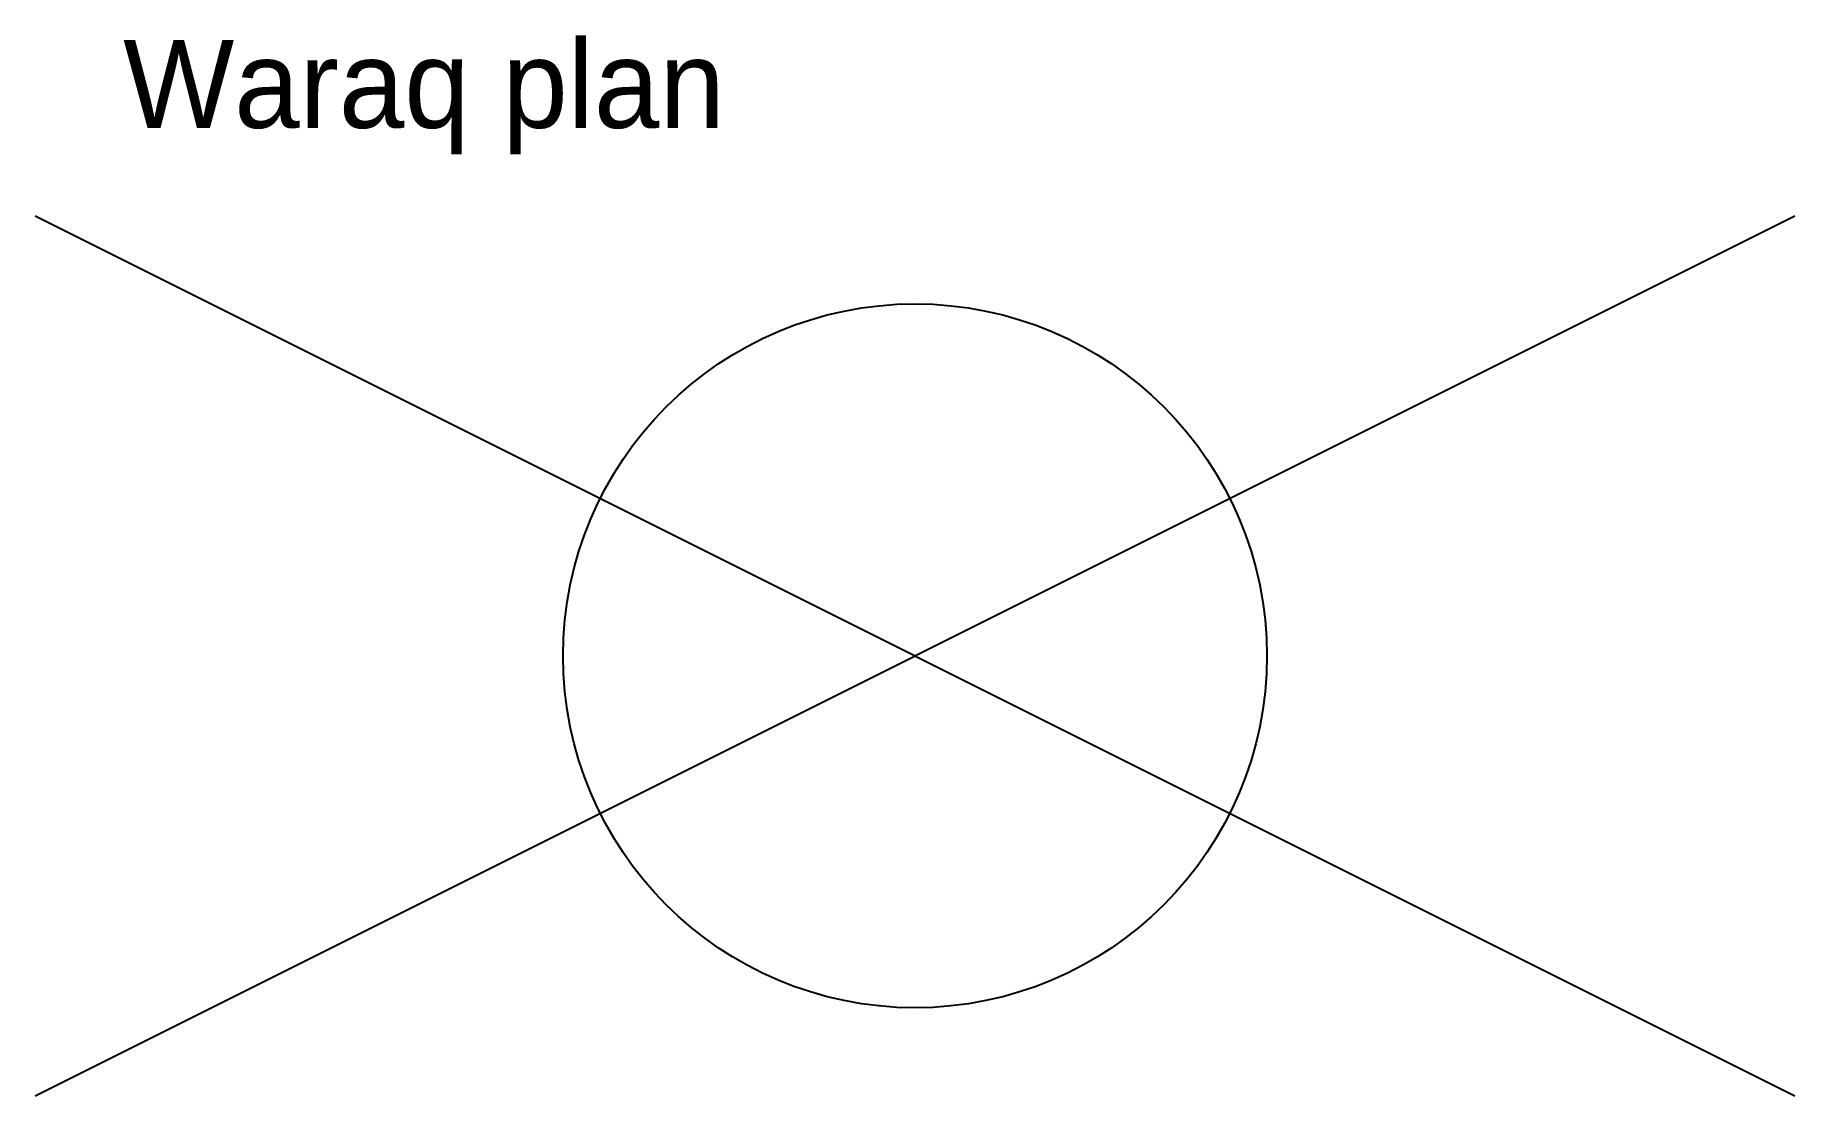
# Model space of a CAD drawing. Header units: metres. Extents: x 0 to 100, y 0 to 60.
import ezdxf

# ---------------------------------------------------------------- set-up
doc = ezdxf.new("R2010")
doc.units = ezdxf.units.M

msp = doc.modelspace()

# ---------------------------------------------------------------- linework, layer by layer
for p, q in [((0, 0), (100, 50)), ((0, 50), (100, 0))]:
    msp.add_line(p, q)
msp.add_circle((50, 25), 20)

# ---------------------------------------------------------------- texts
msp.add_text('Waraq plan', height=5).set_placement((5, 55))

doc.saveas('drawing.dxf')
